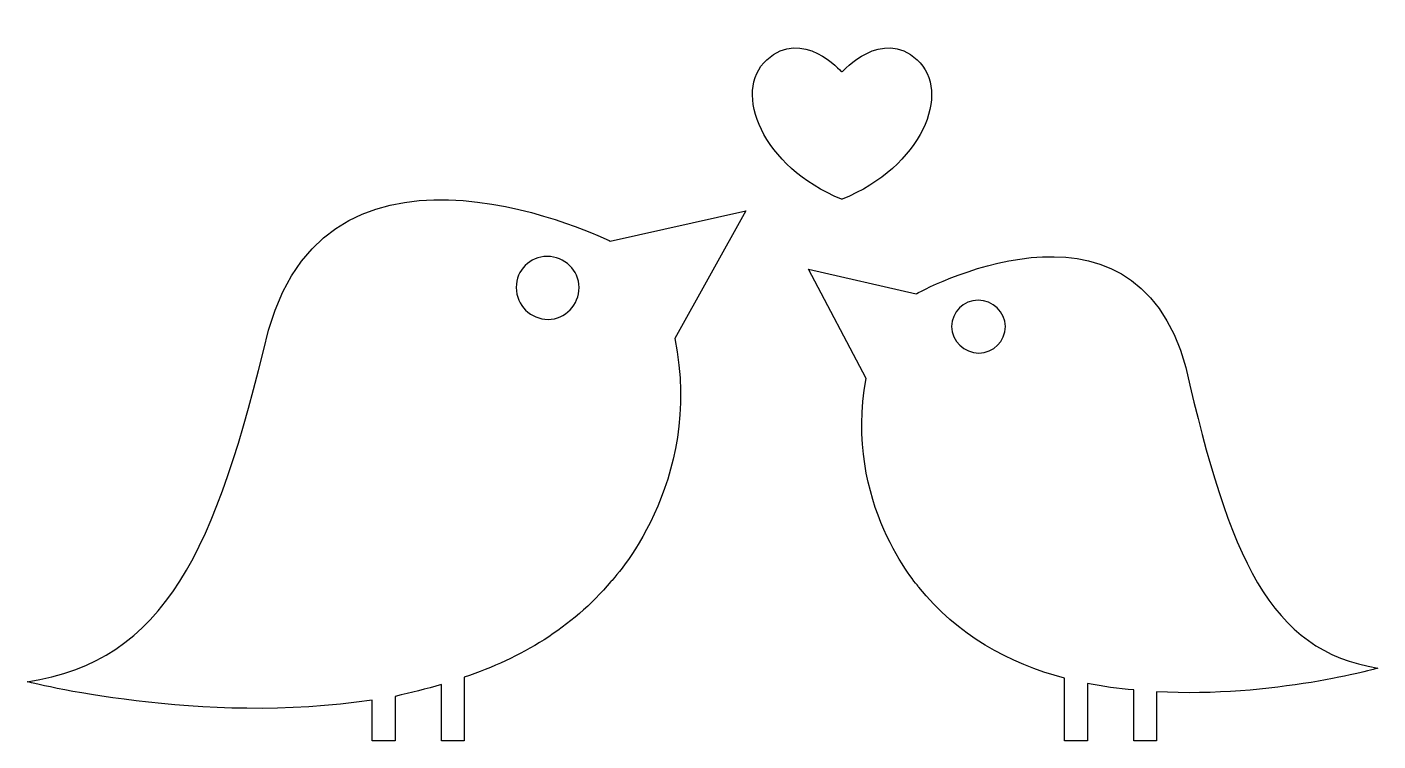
# Model space of a CAD drawing. Header units: centimetres. Extents: x -20.4 to 20.4, y -10.5 to 11.1.
import ezdxf

# ---------------------------------------------------------------- set-up
doc = ezdxf.new("R2010")
doc.units = ezdxf.units.CM
doc.header["$MEASUREMENT"] = 0
doc.layers.add('Layer 1', color=7, linetype='Continuous')

msp = doc.modelspace()

# ---------------------------------------------------------------- linework, layer by layer
at = {"layer": 'Layer 1'}
for points, knots in [([(4.22202, 9.74789), (4.22202, 9.74789), (4.1948, 9.74789), (4.1948, 9.74789), (4.1948, 9.74789), (4.1948, 9.74789), (3.01179, 11.09578), (1.93923, 10.10566), (1.93923, 10.10566), (0.89428, 9.14276), (1.80157, 6.85996), (4.1948, 5.89709), (4.1948, 5.89709), (4.1948, 5.89709), (4.22202, 5.89709), (4.22202, 5.89709), (4.22202, 5.89709), (6.61526, 6.85999), (7.55056, 9.14279), (6.47759, 10.10566), (6.47759, 10.10566), (5.43225, 11.09578), (4.22202, 9.74789), (4.22202, 9.74789)], [0, 0, 0, 0, 0.14285714, 0.14285714, 0.14285714, 0.14285714, 0.28571429, 0.28571429, 0.28571429, 0.28571429, 0.42857143, 0.42857143, 0.42857143, 0.42857143, 0.57142857, 0.57142857, 0.57142857, 0.57142857, 0.71428571, 0.71428571, 0.71428571, 0.71428571, 1, 1, 1, 1]), ([(-7.88031, -10.46887), (-7.88031, -10.46887), (-7.19237, -10.46887), (-7.19237, -10.46887), (-7.19237, -10.46887), (-7.19237, -10.46887), (-7.19237, -8.5431), (-7.19237, -8.5431), (-7.19237, -8.5431), (-5.48745, -7.96559), (-3.94704, -7.05828), (-2.76407, -5.6548), (-2.76407, -5.6548), (-2.76407, -5.6548), (0.06901, -2.68443), (-0.83904, 1.68887), (-0.83904, 1.68887), (-0.83904, 1.68887), (1.30647, 5.53967), (1.30647, 5.53967), (1.30647, 5.53967), (1.30647, 5.53967), (-2.79169, 4.63199), (-2.79169, 4.63199), (-2.79169, 4.63199), (-2.79169, 4.63199), (-11.18086, 8.78537), (-13.10626, 1.93657), (-13.10626, 1.93657), (-14.70148, -4.7475), (-16.21466, -8.04841), (-20.39526, -8.68114), (-20.39526, -8.68114), (-20.39526, -8.68114), (-15.0865, -10.02866), (-9.97062, -9.23102), (-9.97062, -9.23102), (-9.97062, -9.23102), (-9.97062, -10.46887), (-9.97062, -10.46887), (-9.97062, -10.46887), (-9.97062, -10.46887), (-9.28305, -10.46887), (-9.28305, -10.46887), (-9.28305, -10.46887), (-9.28305, -10.46887), (-9.28305, -9.12061), (-9.28305, -9.12061), (-9.28305, -9.12061), (-8.78799, -9.01091), (-8.34777, -8.9005), (-7.88031, -8.76318), (-7.88031, -8.76318), (-7.88031, -8.76318), (-7.88031, -10.46887), (-7.88031, -10.46887)], [0, 0, 0, 0, 0.06666667, 0.06666667, 0.06666667, 0.06666667, 0.13333333, 0.13333333, 0.13333333, 0.13333333, 0.2, 0.2, 0.2, 0.2, 0.26666667, 0.26666667, 0.26666667, 0.26666667, 0.33333333, 0.33333333, 0.33333333, 0.33333333, 0.4, 0.4, 0.4, 0.4, 0.46666667, 0.46666667, 0.46666667, 0.46666667, 0.53333333, 0.53333333, 0.53333333, 0.53333333, 0.6, 0.6, 0.6, 0.6, 0.66666667, 0.66666667, 0.66666667, 0.66666667, 0.73333333, 0.73333333, 0.73333333, 0.73333333, 0.8, 0.8, 0.8, 0.8, 0.86666667, 0.86666667, 0.86666667, 0.86666667, 1, 1, 1, 1]), ([(14.59181, 0.80881), (12.99656, 6.6947), (6.44997, 3.03679), (6.44997, 3.03679), (6.44997, 3.03679), (6.44997, 3.03679), (3.2043, 3.77915), (3.2043, 3.77915), (3.2043, 3.77915), (3.2043, 3.77915), (4.93756, 0.47861), (4.93756, 0.47861), (4.93756, 0.47861), (4.24964, -3.28956), (6.53281, -5.82046), (6.53281, -5.82046), (6.53281, -5.82046), (7.68782, -7.27765), (9.25582, -8.13048), (10.93352, -8.5707), (10.93352, -8.5707), (10.93352, -8.5707), (10.93352, -10.46887), (10.93352, -10.46887), (10.93352, -10.46887), (10.93352, -10.46887), (11.62107, -10.46887), (11.62107, -10.46887), (11.62107, -10.46887), (11.62107, -10.46887), (11.62107, -8.73558), (11.62107, -8.73558), (11.62107, -8.73558), (12.08891, -8.81839), (12.55637, -8.90047), (13.02418, -8.92806), (13.02418, -8.92806), (13.02418, -8.92806), (13.02418, -10.46883), (13.02418, -10.46883), (13.02418, -10.46883), (13.02418, -10.46883), (13.71173, -10.46885), (13.71173, -10.46885), (13.71173, -10.46885), (13.71173, -10.46885), (13.71173, -8.98329), (13.71173, -8.98329), (13.71173, -8.98329), (17.23236, -9.1758), (20.39524, -8.26849), (20.39524, -8.26849), (20.39524, -8.26849), (17.12234, -7.74549), (15.91211, -4.93998), (14.59181, 0.80881)], [0, 0, 0, 0, 0.06666667, 0.06666667, 0.06666667, 0.06666667, 0.13333333, 0.13333333, 0.13333333, 0.13333333, 0.2, 0.2, 0.2, 0.2, 0.26666667, 0.26666667, 0.26666667, 0.26666667, 0.33333333, 0.33333333, 0.33333333, 0.33333333, 0.4, 0.4, 0.4, 0.4, 0.46666667, 0.46666667, 0.46666667, 0.46666667, 0.53333333, 0.53333333, 0.53333333, 0.53333333, 0.6, 0.6, 0.6, 0.6, 0.66666667, 0.66666667, 0.66666667, 0.66666667, 0.73333333, 0.73333333, 0.73333333, 0.73333333, 0.8, 0.8, 0.8, 0.8, 0.86666667, 0.86666667, 0.86666667, 0.86666667, 1, 1, 1, 1]), ([(-4.68946, 4.16417), (-4.1668, 4.16417), (-3.72696, 3.75192), (-3.72696, 3.22926), (-3.72696, 3.22926), (-3.72696, 2.7066), (-4.13958, 2.26636), (-4.66224, 2.26636), (-4.66224, 2.26636), (-5.18453, 2.26636), (-5.62474, 2.67898), (-5.62474, 3.22926), (-5.62474, 3.22926), (-5.62474, 3.75192), (-5.21212, 4.16417), (-4.68946, 4.16417)], [0, 0, 0, 0, 0.2, 0.2, 0.2, 0.2, 0.4, 0.4, 0.4, 0.4, 0.6, 0.6, 0.6, 0.6, 1, 1, 1, 1]), ([(8.34815, 1.24865), (7.90794, 1.24865), (7.52294, 1.60642), (7.52294, 2.04626), (7.52294, 2.04626), (7.52294, 2.48647), (7.88034, 2.84424), (8.32055, 2.84424), (8.32055, 2.84424), (8.76076, 2.84424), (9.14576, 2.48647), (9.14576, 2.04626), (9.14576, 2.04626), (9.14576, 1.60642), (8.78799, 1.24865), (8.34815, 1.24865)], [0, 0, 0, 0, 0.2, 0.2, 0.2, 0.2, 0.4, 0.4, 0.4, 0.4, 0.6, 0.6, 0.6, 0.6, 1, 1, 1, 1])]:
    msp.add_open_spline(points, degree=3, knots=knots, dxfattribs=at)

doc.saveas('drawing.dxf')
